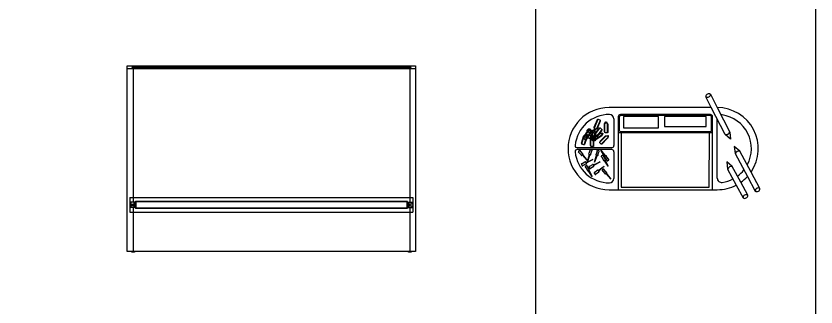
# Model space of a CAD drawing. Extents: x 22.8 to 44.4, y 25.3 to 31.4.
# Drawn here: x 36.036 to 38.81, y 28.299 to 29.309 of the extents above; entities that cross this region are included whole.
import ezdxf

# ---------------------------------------------------------------- set-up
doc = ezdxf.new("R2010")
doc.units = 0
doc.header["$MEASUREMENT"] = 0
doc.layers.get('0').update_dxf_attribs({"linetype": 'CONTINUOUS'})
for name, color, linetype in [('ACES', 2, 'CONTINUOUS'), ('ACES-I', 1, 'CONTINUOUS'), ('FOLHA', 3, 'CONTINUOUS'), ('MOBIL', 2, 'CONTINUOUS'), ('MOBIL-I', 1, 'CONTINUOUS')]:
    doc.layers.add(name, color=color, linetype=linetype)

# ---------------------------------------------------------------- blocks, each defined once
blk = doc.blocks.new('PRANCHET')
at = {"layer": 'MOBIL'}
blk.add_lwpolyline([(-0.5, -0.644), (-0.5, 0), (0.5, 0), (0.5, -0.644), (0.483, -0.644), (0.483, -0.6445), (0.4848, -0.6445), (0.4848, -0.6459), (0.4756, -0.6459), (0.4756, -0.6445), (0.4781, -0.6445), (0.4781, -0.644), (-0.4771, -0.644), (-0.4771, -0.6445), (-0.4746, -0.6445), (-0.4746, -0.6459), (-0.4838, -0.6459), (-0.4838, -0.6445), (-0.482, -0.6445), (-0.482, -0.644)], close=True, dxfattribs=at)
at = {"layer": 'MOBIL-I'}
for p, q in [((0.5, -0.01), (-0.5, -0.01)), ((-0.4797, -0.0076), (-0.4797, -0.4732)), ((-0.4792, -0.0076), (-0.4792, -0.4732)), ((-0.4767, -0.0043), (0.4777, -0.0043)), ((-0.4767, -0.0048), (0.4776, -0.0048)), ((0.4801, -0.0076), (0.4801, -0.4732)), ((0.4806, -0.0076), (0.4806, -0.4732)), ((-0.4909, -0.4572), (-0.4909, -0.5072)), ((-0.4909, -0.4572), (0.4909, -0.4572)), ((0.4909, -0.4572), (0.4909, -0.5072)), ((-0.4726, -0.4732), (-0.4909, -0.4732)), ((-0.4909, -0.4794), (-0.4769, -0.4794)), ((-0.4769, -0.4858), (-0.4909, -0.4858)), ((-0.4726, -0.4912), (-0.4909, -0.4912)), ((-0.4877, -0.4761), (-0.4895, -0.4761)), ((-0.4895, -0.4762), (-0.4877, -0.4762)), ((-0.4895, -0.4882), (-0.4877, -0.4882)), ((-0.4877, -0.4883), (-0.4895, -0.4883)), ((-0.4797, -0.4794), (-0.4797, -0.4858)), ((-0.4797, -0.4912), (-0.4797, -0.6424)), ((-0.4792, -0.4794), (-0.4792, -0.4858)), ((-0.4792, -0.4912), (-0.4792, -0.6424)), ((-0.4769, -0.4794), (-0.4769, -0.4858)), ((-0.4744, -0.4761), (-0.4762, -0.4761)), ((-0.4762, -0.4762), (-0.4744, -0.4762)), ((-0.4762, -0.4882), (-0.4744, -0.4882)), ((-0.4744, -0.4883), (-0.4762, -0.4883)), ((0.4726, -0.4732), (0.4909, -0.4732)), ((0.4726, -0.4912), (0.4909, -0.4912)), ((0.4744, -0.4761), (0.4762, -0.4761)), ((0.4762, -0.4762), (0.4744, -0.4762)), ((0.4762, -0.4882), (0.4744, -0.4882)), ((0.4744, -0.4883), (0.4762, -0.4883)), ((0.4769, -0.4794), (0.4769, -0.4858)), ((0.4909, -0.4794), (0.4769, -0.4794)), ((0.4769, -0.4858), (0.4909, -0.4858)), ((0.4801, -0.4794), (0.4801, -0.4858)), ((0.4801, -0.4912), (0.4801, -0.6424)), ((0.4806, -0.4794), (0.4806, -0.4858)), ((0.4806, -0.4912), (0.4806, -0.6424)), ((0.4877, -0.4761), (0.4895, -0.4761)), ((0.4895, -0.4762), (0.4877, -0.4762)), ((0.4895, -0.4882), (0.4877, -0.4882)), ((0.4877, -0.4883), (0.4895, -0.4883)), ((-0.4909, -0.5072), (0.4909, -0.5072)), ((-0.482, -0.644), (-0.4771, -0.644)), ((-0.4771, -0.6445), (-0.482, -0.6445)), ((-0.4782, -0.6424), (-0.4805, -0.6424)), ((-0.4805, -0.6424), (-0.4805, -0.644)), ((-0.4789, -0.6432), (-0.4799, -0.6432)), ((-0.4799, -0.6433), (-0.4789, -0.6433)), ((-0.4782, -0.644), (-0.4782, -0.6424)), ((0.4781, -0.644), (0.483, -0.644)), ((0.4781, -0.6445), (0.483, -0.6445)), ((0.4792, -0.6424), (0.4815, -0.6424)), ((0.4792, -0.644), (0.4792, -0.6424)), ((0.4798, -0.6432), (0.4809, -0.6432)), ((0.4809, -0.6433), (0.4798, -0.6433)), ((0.4815, -0.6424), (0.4815, -0.644))]:
    blk.add_line(p, q, dxfattribs=at)
for points in [[(-0.4696, -0.4702, 0.414214), (-0.4726, -0.4732), (-0.4726, -0.4912, 0.414214), (-0.4696, -0.4942), (0.4696, -0.4942, 0.414214), (0.4726, -0.4912), (0.4726, -0.4732, 0.414214), (0.4696, -0.4702)], [(-0.4696, -0.4722, 0.414214), (-0.4706, -0.4732), (-0.4706, -0.4912, 0.414214), (-0.4696, -0.4922), (0.4696, -0.4922, 0.414214), (0.4706, -0.4912), (0.4706, -0.4732, 0.414214), (0.4696, -0.4722)]]:
    blk.add_lwpolyline(points, format="xyb", close=True, dxfattribs=at)
for centre, radius in [((-0.4795, -0.0048), 0.00281), ((0.4804, -0.0048), 0.00281), ((-0.4886, -0.4762), 0.000904), ((-0.4886, -0.4883), 0.000904), ((-0.4753, -0.4762), 0.000904), ((-0.4753, -0.4883), 0.000904), ((0.4753, -0.4762), 0.000904), ((0.4753, -0.4883), 0.000904), ((0.4886, -0.4762), 0.000904), ((0.4886, -0.4883), 0.000904), ((-0.4794, -0.6433), 0.00054), ((0.4804, -0.6433), 0.00054)]:
    blk.add_circle(centre, radius, dxfattribs=at)
blk = doc.blocks.new('PRT_OBJ1')
blk.add_arc((0.07094, -0.01336), 0.005, 81.66692, 97.7942)
at = {"layer": 'ACES'}
for p, q in [((0.05906, 0), (0.05262, 0.01259)), ((0.05809, 0.01539), (0.06596, 0)), ((0.10084, -0.07972), (0.10986, -0.09649)), ((0.11527, -0.09358), (0.10501, -0.07452)), ((0.08787, -0.08963), (0.0958, -0.10433)), ((0.10121, -0.10142), (0.09313, -0.08645))]:
    blk.add_line(p, q, dxfattribs=at)
for points in [[(0.05906, 0), (-0.05906, 0, 1), (-0.05906, -0.095)], [(0.10501, -0.07452, 0.604652), (0.06596, 0)], [(0.09313, -0.08645, 0.053987), (0.10084, -0.07972)], [(-0.05906, -0.095), (0.06594, -0.095, 0.120568), (0.08787, -0.08963)]]:
    blk.add_lwpolyline(points, format="xyb", dxfattribs=at)
for centre, start, end in [((0.05603, 0.01266), 52.94268, 181.22862), ((0.0978, -0.10156), 234.14654, 2.43248), ((0.11186, -0.09373), 234.14654, 2.43248)]:
    blk.add_arc(centre, 0.00341, start, end, dxfattribs=at)
at = {"layer": 'ACES-I'}
for p, q in [((0.07497, -0.03111), (0.05906, 0)), ((0.05794, -0.008), (-0.04606, -0.008)), ((0.05694, -0.009), (-0.04506, -0.009)), ((0.06596, 0), (0.08044, -0.02831)), ((-0.05356, -0.013), (-0.05356, -0.044)), ((-0.04856, -0.0105), (-0.04856, -0.095)), ((-0.04756, -0.0115), (-0.04756, -0.0255)), ((0.05944, -0.0255), (0.05944, -0.0115)), ((0.06044, -0.095), (0.06044, -0.0105)), ((0.06594, -0.08164), (0.06594, -0.01336)), ((0.06044, -0.029), (-0.04856, -0.029)), ((0.05694, -0.028), (-0.04506, -0.028)), ((-0.01906, -0.029), (-0.01906, -0.028)), ((0.03094, -0.029), (0.03094, -0.028)), ((0.08122, -0.03657), (0.07497, -0.03111)), ((0.08044, -0.02831), (0.08122, -0.03657)), ((0.09201, -0.05036), (0.08565, -0.04503)), ((0.08565, -0.04503), (0.0866, -0.05327)), ((-0.05606, -0.0465), (-0.0959, -0.0465)), ((-0.05606, -0.0485), (-0.0959, -0.0485)), ((-0.08459, -0.06107), (-0.0904, -0.0548)), ((-0.08984, -0.05433), (-0.08459, -0.06107)), ((-0.08411, -0.06237), (-0.08191, -0.05411)), ((-0.08122, -0.05432), (-0.08411, -0.06237)), ((-0.07589, -0.0632), (-0.07369, -0.05494)), ((-0.07299, -0.05516), (-0.07589, -0.0632)), ((-0.06385, -0.05649), (-0.06856, -0.04935)), ((-0.06856, -0.04935), (-0.06326, -0.05606)), ((-0.05356, -0.051), (-0.05356, -0.082)), ((0.0866, -0.05327), (0.10084, -0.07972)), ((0.10501, -0.07452), (0.09201, -0.05036)), ((-0.08586, -0.0635), (-0.07806, -0.06)), ((-0.07806, -0.06), (-0.08554, -0.06415)), ((-0.07724, -0.06639), (-0.0696, -0.06257)), ((-0.0696, -0.06257), (-0.07689, -0.06703)), ((-0.06006, -0.06793), (-0.06466, -0.06073)), ((-0.06403, -0.06036), (-0.06006, -0.06793)), ((0.07692, -0.06285), (0.07787, -0.07109)), ((0.08328, -0.06818), (0.07692, -0.06285)), ((-0.0787, -0.0798), (-0.08329, -0.07259)), ((-0.08266, -0.07223), (-0.0787, -0.0798)), ((-0.07157, -0.0728), (-0.06461, -0.06784)), ((-0.06461, -0.06784), (-0.07113, -0.07337)), ((0.07787, -0.07109), (0.08787, -0.08963)), ((0.09313, -0.08645), (0.08328, -0.06818)), ((-0.05721, -0.08262), (-0.06301, -0.07635)), ((-0.06246, -0.07587), (-0.05721, -0.08262))]:
    blk.add_line(p, q, dxfattribs=at)
for points in [[(-0.06925, -0.01554), (-0.07272, -0.0241, -0.125231), (-0.07287, -0.0243), (-0.07495, -0.02572, -0.545239), (-0.07576, -0.02546), (-0.07621, -0.02297, -0.163058), (-0.07619, -0.02265), (-0.07257, -0.0137, -0.414214), (-0.07191, -0.01342), (-0.06983, -0.01427, -0.414214), (-0.06955, -0.01493), (-0.07313, -0.02376, -0.14791), (-0.07332, -0.02399), (-0.07462, -0.02488, -0.542453), (-0.07541, -0.02455), (-0.0757, -0.02298, -0.142474), (-0.07567, -0.0227), (-0.07227, -0.01432)], [(-0.06446, -0.02816), (-0.06446, -0.01893, -0.125231), (-0.06439, -0.01868), (-0.063, -0.01659, -0.545239), (-0.06215, -0.01653), (-0.06079, -0.01866, -0.163058), (-0.06069, -0.01897), (-0.06069, -0.02861, -0.414214), (-0.0612, -0.02912), (-0.06344, -0.02912, -0.414214), (-0.06395, -0.02861), (-0.06395, -0.01908, -0.14791), (-0.06386, -0.0188), (-0.06299, -0.01749, -0.542453), (-0.06213, -0.0175), (-0.06128, -0.01884, -0.142474), (-0.0612, -0.01912), (-0.0612, -0.02816)], [(-0.08855, -0.03458), (-0.08371, -0.02672, -0.125231), (-0.08352, -0.02655), (-0.08124, -0.02549, -0.545239), (-0.08048, -0.02589), (-0.08045, -0.02842, -0.163058), (-0.08052, -0.02873), (-0.08558, -0.03695, -0.414214), (-0.08628, -0.03711), (-0.08819, -0.03594, -0.414214), (-0.08835, -0.03524), (-0.08335, -0.02712, -0.14791), (-0.08313, -0.02693), (-0.0817, -0.02627, -0.542453), (-0.08098, -0.02672), (-0.08096, -0.02832, -0.142474), (-0.08103, -0.02859), (-0.08577, -0.03629)], [(-0.08131, -0.02445), (-0.07477, -0.03096, -0.125231), (-0.07464, -0.03117), (-0.07414, -0.03364, -0.545239), (-0.0747, -0.03429), (-0.07717, -0.03374, -0.163058), (-0.07746, -0.0336), (-0.08429, -0.02679, -0.414214), (-0.0843, -0.02607), (-0.08272, -0.02449, -0.414214), (-0.082, -0.02448), (-0.07524, -0.03121, -0.14791), (-0.0751, -0.03147), (-0.07479, -0.03301, -0.542453), (-0.0754, -0.03361), (-0.07695, -0.03327, -0.142474), (-0.0772, -0.03313), (-0.08361, -0.02675)], [(-0.07879, -0.03754), (-0.07879, -0.02831, -0.125231), (-0.07873, -0.02807), (-0.07733, -0.02598, -0.545239), (-0.07648, -0.02591), (-0.07512, -0.02805, -0.163058), (-0.07502, -0.02835), (-0.07502, -0.038, -0.414214), (-0.07553, -0.03851), (-0.07777, -0.03851, -0.414214), (-0.07828, -0.038), (-0.07828, -0.02847, -0.14791), (-0.07819, -0.02819), (-0.07732, -0.02687, -0.542453), (-0.07647, -0.02688), (-0.07561, -0.02823, -0.142474), (-0.07553, -0.0285), (-0.07553, -0.03754)], [(-0.06747, -0.02614), (-0.07295, -0.03357, -0.125231), (-0.07314, -0.03373), (-0.07551, -0.03459, -0.545239), (-0.07623, -0.03413), (-0.07606, -0.03161, -0.163058), (-0.07596, -0.0313), (-0.07023, -0.02354, -0.414214), (-0.06952, -0.02343), (-0.06772, -0.02476, -0.414214), (-0.06761, -0.02547), (-0.07327, -0.03314, -0.14791), (-0.0735, -0.03332), (-0.07498, -0.03386, -0.542453), (-0.07567, -0.03334), (-0.07556, -0.03175, -0.142474), (-0.07546, -0.03148), (-0.07009, -0.02421)], [(-0.09111, -0.04115), (-0.0882, -0.03239, -0.125231), (-0.08806, -0.03218), (-0.08608, -0.03064, -0.545239), (-0.08525, -0.03085), (-0.08463, -0.0333, -0.163058), (-0.08463, -0.03362), (-0.08768, -0.04278, -0.414214), (-0.08833, -0.0431), (-0.09045, -0.04239, -0.414214), (-0.09078, -0.04175), (-0.08776, -0.0327, -0.14791), (-0.08759, -0.03246), (-0.08635, -0.03149, -0.542453), (-0.08554, -0.03177), (-0.08515, -0.03332, -0.142474), (-0.08517, -0.0336), (-0.08802, -0.04218)], [(-0.08546, -0.03073), (-0.07664, -0.03347, -0.125231), (-0.07643, -0.0336), (-0.07484, -0.03555, -0.545239), (-0.07503, -0.03638), (-0.07747, -0.03705, -0.163058), (-0.0778, -0.03705), (-0.08701, -0.0342, -0.414214), (-0.08735, -0.03356), (-0.08668, -0.03142, -0.414214), (-0.08605, -0.03108), (-0.07694, -0.03391, -0.14791), (-0.0767, -0.03407), (-0.0757, -0.0353, -0.542453), (-0.07596, -0.03611), (-0.0775, -0.03653, -0.142474), (-0.07779, -0.03652), (-0.08642, -0.03384)], [(-0.08077, -0.04396), (-0.08077, -0.03473, -0.125231), (-0.0807, -0.03449), (-0.07931, -0.0324, -0.545239), (-0.07846, -0.03233), (-0.0771, -0.03447, -0.163058), (-0.077, -0.03477), (-0.077, -0.04442, -0.414214), (-0.07751, -0.04493), (-0.07975, -0.04493, -0.414214), (-0.08026, -0.04442), (-0.08026, -0.03489, -0.14791), (-0.08017, -0.03461), (-0.0793, -0.0333, -0.542453), (-0.07844, -0.0333), (-0.07759, -0.03465, -0.142474), (-0.07751, -0.03492), (-0.07751, -0.04396)], [(-0.07737, -0.03462), (-0.06962, -0.02961, -0.125231), (-0.06938, -0.02953), (-0.06686, -0.02957, -0.545239), (-0.06635, -0.03025), (-0.06741, -0.03255, -0.163058), (-0.06761, -0.0328), (-0.07571, -0.03803, -0.414214), (-0.07642, -0.03788), (-0.07763, -0.036, -0.414214), (-0.07748, -0.03529), (-0.06947, -0.03012, -0.14791), (-0.06919, -0.03004), (-0.06761, -0.03006, -0.542453), (-0.06716, -0.03079), (-0.06782, -0.03224, -0.142474), (-0.06801, -0.03245), (-0.07561, -0.03736)], [(-0.06991, -0.03929), (-0.06339, -0.03277, -0.125231), (-0.06317, -0.03264), (-0.06071, -0.03214, -0.545239), (-0.06006, -0.0327), (-0.06061, -0.03517, -0.163058), (-0.06075, -0.03546), (-0.06757, -0.04228, -0.414214), (-0.06829, -0.04228), (-0.06988, -0.0407, -0.414214), (-0.06988, -0.03998), (-0.06314, -0.03324, -0.14791), (-0.06288, -0.0331), (-0.06133, -0.03279, -0.542453), (-0.06073, -0.0334), (-0.06108, -0.03496, -0.142474), (-0.06122, -0.0352), (-0.06761, -0.0416)]]:
    blk.add_lwpolyline(points, format="xyb", dxfattribs=at)
for points in [[(-0.04257, -0.01042), (-0.04257, -0.02359), (-0.0018, -0.02359), (-0.0018, -0.01042)], [(0.00479, -0.01042), (0.00479, -0.02194), (0.05298, -0.02194), (0.05298, -0.01042)]]:
    blk.add_lwpolyline(points, close=True, dxfattribs=at)
blk.add_lwpolyline([(-0.04506, -0.029), (-0.04506, -0.09192), (0.05669, -0.09192), (0.05688, -0.029)], dxfattribs=at)
for points in [[(-0.09302, -0.04965), (-0.09453, -0.05091, 0.57279), (-0.09438, -0.05163), (-0.09392, -0.05178), (-0.09156, -0.05456), (-0.09152, -0.05489, 0.598942), (-0.09082, -0.05517), (-0.08941, -0.05397, 0.598942), (-0.08957, -0.05324), (-0.08989, -0.05315), (-0.09225, -0.05037), (-0.09233, -0.0499, 0.580192)], [(-0.07896, -0.04913), (-0.08083, -0.04853, 0.57279), (-0.08136, -0.04904), (-0.08124, -0.04952), (-0.08233, -0.053), (-0.08259, -0.05321, 0.598942), (-0.08245, -0.05394), (-0.08068, -0.05449, 0.598942), (-0.08015, -0.05397), (-0.08024, -0.05365), (-0.07916, -0.05017), (-0.0788, -0.04986, 0.580192)], [(-0.07073, -0.04997), (-0.07261, -0.04936, 0.57279), (-0.07313, -0.04987), (-0.07302, -0.05035), (-0.0741, -0.05383), (-0.07436, -0.05404, 0.598942), (-0.07422, -0.05477), (-0.07246, -0.05532, 0.598942), (-0.07192, -0.0548), (-0.07202, -0.05448), (-0.07093, -0.051), (-0.07058, -0.05069, 0.580192)], [(-0.06632, -0.05519), (-0.06803, -0.05616, 0.57279), (-0.06801, -0.05689), (-0.06758, -0.05713), (-0.06576, -0.06028), (-0.06578, -0.06062, 0.598942), (-0.06514, -0.06101), (-0.06354, -0.06008, 0.598942), (-0.06357, -0.05933), (-0.06387, -0.05919), (-0.06569, -0.05603), (-0.06568, -0.05556, 0.580192)], [(-0.09117, -0.06546), (-0.0903, -0.06723, 0.57279), (-0.08957, -0.06726), (-0.08931, -0.06685), (-0.08605, -0.06522), (-0.08572, -0.06526, 0.598942), (-0.08528, -0.06465), (-0.08611, -0.06299, 0.598942), (-0.08686, -0.06297), (-0.08702, -0.06326), (-0.09028, -0.06489), (-0.09076, -0.06486, 0.580192)], [(-0.06105, -0.06141), (-0.05945, -0.06027, 0.57279), (-0.05954, -0.05954), (-0.05999, -0.05935), (-0.06212, -0.05639), (-0.06214, -0.05606, 0.598942), (-0.06281, -0.05573), (-0.06431, -0.05682, 0.598942), (-0.06421, -0.05756), (-0.06389, -0.05767), (-0.06176, -0.06063), (-0.06172, -0.0611, 0.580192)], [(-0.08496, -0.06705), (-0.08667, -0.06802, 0.57279), (-0.08665, -0.06876), (-0.08622, -0.06899), (-0.08439, -0.07215), (-0.08442, -0.07248, 0.598942), (-0.08378, -0.07287), (-0.08218, -0.07195, 0.598942), (-0.0822, -0.0712), (-0.0825, -0.07105), (-0.08433, -0.0679), (-0.08432, -0.06743, 0.580192)], [(-0.08246, -0.06859), (-0.08151, -0.07032, 0.57279), (-0.08078, -0.07032), (-0.08054, -0.06989), (-0.07735, -0.06812), (-0.07702, -0.06815, 0.598942), (-0.07661, -0.06752), (-0.07751, -0.0659, 0.598942), (-0.07826, -0.06592), (-0.07841, -0.06621), (-0.0816, -0.06798), (-0.08207, -0.06797, 0.580192)], [(-0.07639, -0.07577), (-0.0752, -0.07733, 0.57279), (-0.07447, -0.07722), (-0.0743, -0.07676), (-0.07142, -0.07452), (-0.07109, -0.0745, 0.598942), (-0.07078, -0.07382), (-0.07192, -0.07235, 0.598942), (-0.07266, -0.07248), (-0.07276, -0.0728), (-0.07564, -0.07503), (-0.07611, -0.07509, 0.580192)], [(-0.06564, -0.07119), (-0.06715, -0.07245, 0.57279), (-0.067, -0.07317), (-0.06653, -0.07333), (-0.06417, -0.0761), (-0.06414, -0.07643, 0.598942), (-0.06344, -0.07671), (-0.06203, -0.07551, 0.598942), (-0.06219, -0.07478), (-0.06251, -0.07469), (-0.06487, -0.07191), (-0.06495, -0.07144, 0.580192)]]:
    blk.add_lwpolyline(points, format="xyb", close=True, dxfattribs=at)
for centre, radius, start, end in [((0.05468, 0.01531), 0.00341, 232.94268, 1.22862), ((-0.05906, -0.0475), 0.0395, 89.1696, 174.57201), ((-0.05856, -0.013), 0.005, 0, 89.1696), ((-0.04606, -0.0105), 0.0025, 90, 180), ((-0.04506, -0.0115), 0.0025, 90, 180), ((0.05694, -0.0115), 0.0025, 0, 90), ((0.05794, -0.0105), 0.0025, 0, 90), ((0.06594, -0.0475), 0.0395, 331.43984, 81.66692), ((-0.04506, -0.0255), 0.0025, 180, 270), ((0.05694, -0.0255), 0.0025, 270, 0), ((0.07611, -0.02659), 0.00466, 255.91411, 338.25719), ((-0.0959, -0.044), 0.0025, 174.57201, 270), ((-0.05606, -0.044), 0.0025, 270, 0), ((-0.0959, -0.051), 0.0025, 90, 185.42799), ((-0.05906, -0.0475), 0.0395, 185.42799, 270.8304), ((-0.05606, -0.051), 0.0025, 360, 90), ((0.09097, -0.05491), 0.00466, 77.11797, 159.46105), ((0.08224, -0.07273), 0.00466, 77.11797, 159.46105), ((0.06594, -0.0475), 0.0395, 306.25996, 321.329), ((-0.05856, -0.082), 0.005, 270.8304, 0), ((-0.05856, -0.082), 0.005, 270.8304, 0), ((0.07094, -0.08164), 0.005, 180, 278.33308), ((0.06594, -0.0475), 0.0395, 278.33308, 297.32692), ((0.09921, -0.10418), 0.00341, 54.14654, 182.43248), ((0.11327, -0.09635), 0.00341, 54.14654, 182.43248)]:
    blk.add_arc(centre, radius, start, end, dxfattribs=at)

msp = doc.modelspace()

# ---------------------------------------------------------------- linework, layer by layer
msp.add_lwpolyline([(34.6101, 25.3369), (38.8101, 25.3369), (38.8101, 31.2369), (34.6101, 31.2369)], close=True)
at = {"layer": 'FOLHA', "linetype": 'CONTINUOUS'}
msp.add_line((37.8386, 25.4613), (37.8386, 30.6403), dxfattribs=at)

# ---------------------------------------------------------------- block references
at = {"layer": 'FOLHA'}
msp.add_blockref('PRANCHET', (36.9215, 29.1354), dxfattribs=at)
at = {"layer": 'FOLHA', "xscale": 3, "yscale": 3, "zscale": 3}
msp.add_blockref('PRT_OBJ1', (38.2699, 28.9907), dxfattribs=at)

doc.saveas('drawing.dxf')
